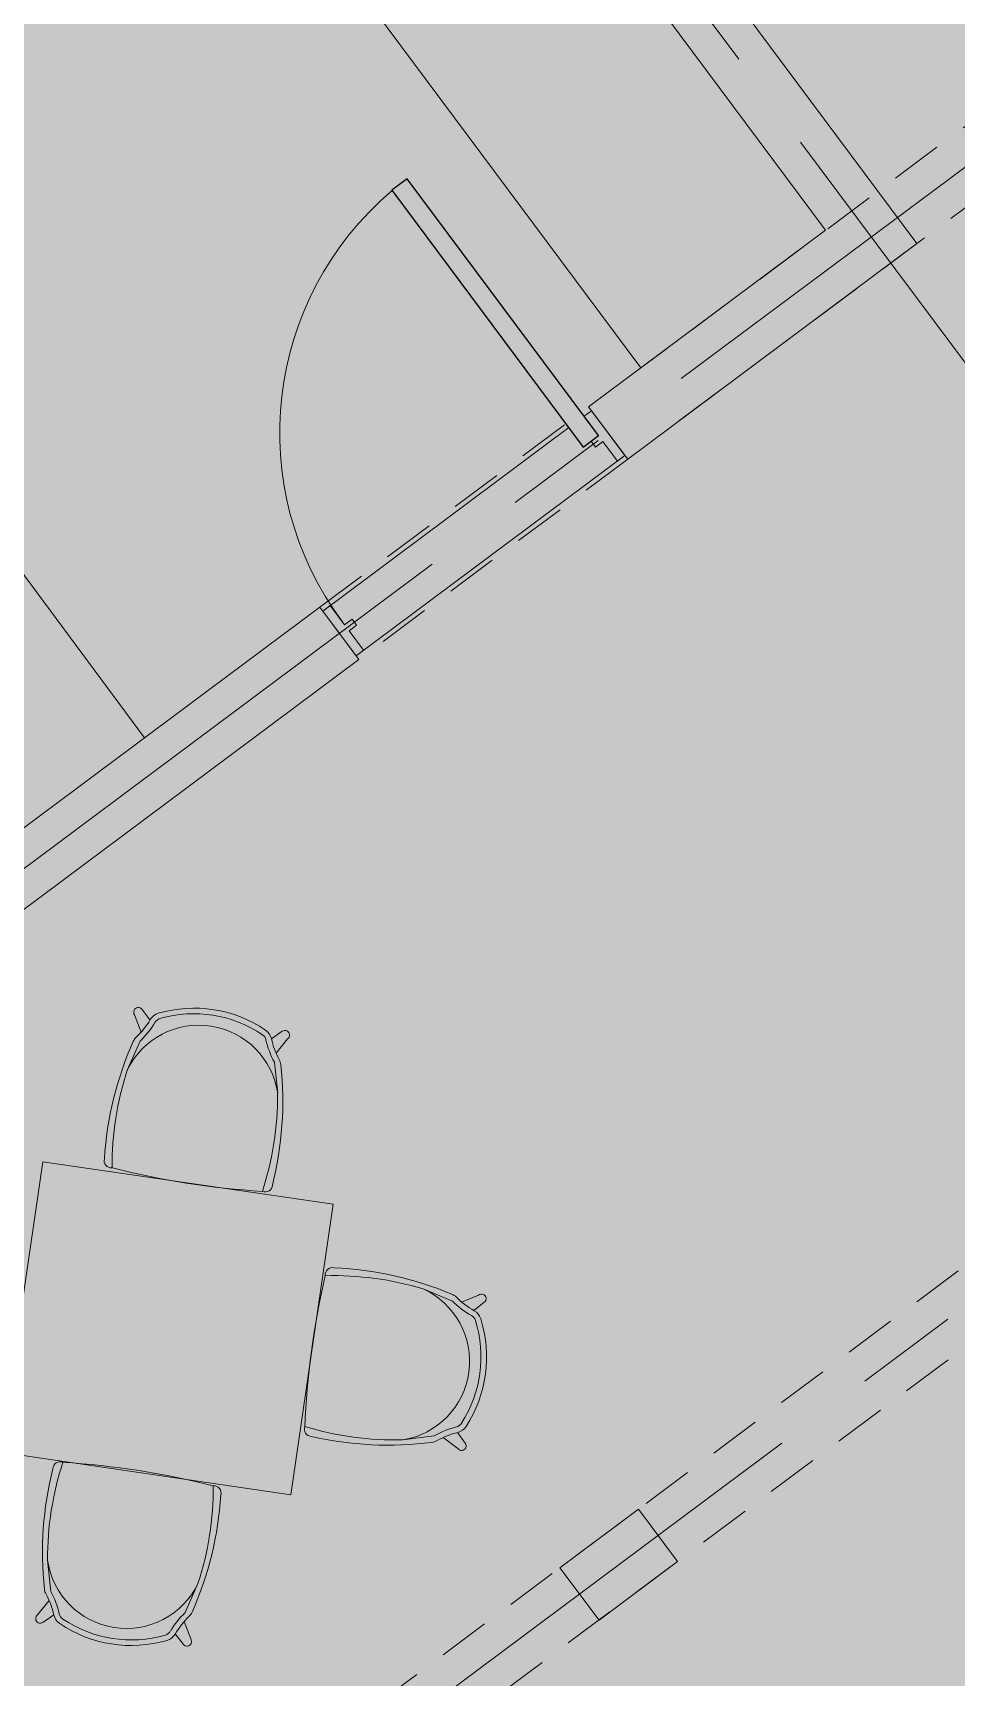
# Model space of a CAD drawing. Header units: metres. Extents: x -466 to 1322, y -1072 to 50.
# Drawn here: x 28.86 to 31.69, y -191.25 to -186.21 of the extents above; entities that cross this region are included whole.
import ezdxf

# ---------------------------------------------------------------- set-up
doc = ezdxf.new("R2010")
doc.units = ezdxf.units.M
for name, pattern in [('B1 P BAJA$0$HIDDEN', [9.525, 6.35, -3.175]), ('CENTER2', [28.575, 19.05, -3.175, 3.175, -3.175]), ('Hidden 1_16_', [0.002381, 0.001587, -0.00079375])]:
    doc.linetypes.add(name, pattern=pattern)
for name, color, linetype, lineweight in [('A - Hatch muros', 4, 'Continuous', 0), ('A - MURO BAJO', 2, 'Continuous', 0), ('A - PROY', 250, 'B1 P BAJA$0$HIDDEN', 0), ('A-DOOR', 2, 'Continuous', 9), ('A-EJES', 61, 'CENTER2', 0), ('A-MUEBLES', 5, 'Continuous', 0), ('A-MURO INT', 4, 'Continuous', 0)]:
    doc.layers.add(name, color=color, linetype=linetype, lineweight=lineweight)
doc.layers.add('A-PUERTA', color=2, linetype='Continuous')
doc.layers.add('Hatch Exterior', color=7, linetype='Continuous', lineweight=0, true_color=0xa99b89)
doc.layers.add('Hatch Interior', color=7, linetype='Continuous', lineweight=0, true_color=0xaf6350)

# ---------------------------------------------------------------- blocks, each defined once
blk = doc.blocks.new('JVAS_Puerta - 0_90 X 2_10-V18-Planta Baja')
at = {"color": 0}
for p, q in [((-0.425, -0.0425), (-0.425, -0.9025)), ((-0.374, -0.0425), (-0.425, -0.0425)), ((-0.374, -0.9025), (-0.374, -0.0425)), ((-0.425, -0.9025), (-0.374, -0.9025))]:
    blk.add_line(p, q, dxfattribs=at)
at = {"layer": 'A - PROY', "color": 18, "linetype": 'Continuous', "ltscale": 100, "true_color": 0x000000}
blk.add_arc((-0.425, -0.0525), 0.85, 273.4398, 0, dxfattribs=at)
at = {"layer": 'A-DOOR', "color": 253, "linetype": 'Continuous', "ltscale": 100}
for p, q in [((-0.45, 0.0425), (0.45, 0.0425)), ((-0.374, -0.1075), (0.45, -0.1075))]:
    blk.add_line(p, q, dxfattribs=at)
at = {"layer": 'A-DOOR'}
for p, q in [((-0.425, 0.0425), (-0.45, 0.0425)), ((-0.45, 0.0425), (-0.45, -0.1075)), ((-0.425, -0.0225), (-0.425, 0.0425)), ((0.45, 0.0425), (0.425, 0.0425)), ((0.425, 0.0425), (0.425, -0.0225)), ((0.45, -0.1075), (0.45, 0.0425)), ((-0.4, -0.0225), (-0.425, -0.0225)), ((-0.425, -0.1075), (-0.425, -0.0425)), ((-0.425, -0.0425), (-0.4, -0.0425)), ((-0.4, -0.0425), (-0.4, -0.0225)), ((0.425, -0.0225), (0.4, -0.0225)), ((0.4, -0.0225), (0.4, -0.0425)), ((0.4, -0.0425), (0.425, -0.0425)), ((0.425, -0.0425), (0.425, -0.1075)), ((-0.45, -0.1075), (-0.425, -0.1075)), ((0.425, -0.1075), (0.45, -0.1075))]:
    blk.add_line(p, q, dxfattribs=at)

msp = doc.modelspace()

# ---------------------------------------------------------------- hatches: boundary and pattern name
at = {"layer": 'A - Hatch muros', "transparency": 33554687}
h = msp.add_hatch(color=256, dxfattribs=at)
h.dxf.hatch_style = 1
h.paths.add_polyline_path([(50.6599, -172.6251), (45.6092, -176.3897), (43.7331, -171.6767), (28.6424, -182.9248), (31.5708, -186.8535), (30.6843, -187.5143), (30.5647, -187.3539), (31.2909, -186.8127), (28.4821, -183.0443), (8.4938, -197.9429), (8.2908, -197.8447), (48.887, -167.5857), (49.1553, -168.2612), (48.9694, -168.3351), (48.7974, -167.9019), (43.8992, -171.5529), (45.2946, -175.0668), (45.6986, -176.0736), (50.5834, -172.4327), (50.3985, -171.9681), (50.5843, -171.8942), (52.1024, -175.709), (51.9166, -175.783), (51.7317, -175.3184), (46.8472, -178.9592), (48.1719, -182.2869), (53.6405, -180.1151), (53.4557, -179.6505), (53.6415, -179.5765), (53.9004, -180.2271), (54.0852, -180.6916), (53.8994, -180.7656), (53.7148, -180.3008), (48.2458, -182.4727), (48.8478, -183.985), (49.9471, -186.7466), (55.4153, -184.5749), (55.2304, -184.1103), (55.4166, -184.0364), (55.8596, -185.1516), (55.6741, -185.2253), (55.4893, -184.7607), (50.021, -186.9324), (50.6245, -188.4441), (51.2786, -190.0913), (56.7464, -187.9198), (56.5615, -187.4552), (56.7486, -187.3809), (57.007, -188.0315), (51.2595, -190.3141), (51.1666, -190.351), (50.4371, -188.5185), (46.6047, -178.8905), (51.6552, -175.126)])
at = {"layer": 'A - Hatch muros'}
h = msp.add_hatch(color=256, dxfattribs=at)
h.dxf.hatch_style = 1
h.paths.add_polyline_path([(14.6197, -194.8736), (9.7118, -198.5317), (9.9148, -198.6298), (14.7392, -195.0339)])
h.paths.add_polyline_path([(18.1465, -194.365), (16.543, -195.5603), (15.527, -194.1973), (15.3667, -194.3168), (17.4583, -197.123), (13.2642, -200.2491), (13.4672, -200.3473), (17.7382, -197.1638), (16.6625, -195.7206), (18.266, -194.5254), (19.3418, -195.9686), (21.5467, -194.3251), (21.4271, -194.1648), (19.3826, -195.6887), (17.4104, -193.0428), (20.1766, -190.9811), (22.2683, -193.7873), (22.4286, -193.6678), (20.3369, -190.8615), (23.1031, -188.7997), (25.0752, -191.4456), (23.0325, -192.9719), (23.152, -193.1323), (29.8605, -188.1283), (29.741, -187.9679), (25.2356, -191.3261), (23.1439, -188.5199), (17.1306, -193.002)])
at = {"layer": 'A-MURO INT', "transparency": 33554687}
h = msp.add_hatch(color=256, dxfattribs=at)
h.dxf.hatch_style = 1
h.paths.add_polyline_path([(30.8369, -190.8927), (30.7174, -190.7324), (30.4768, -190.9117), (30.5964, -191.072)])
at = {"layer": 'Hatch Exterior', "transparency": 33554687}
h = msp.add_hatch(color=256, dxfattribs=at)
h.dxf.hatch_style = 1
h.paths.add_polyline_path([(9.7118, -198.5317), (27.1807, -206.9771), (29.4005, -202.3856), (51.0529, -212.8535), (52.9245, -208.9822), (26.3283, -196.1241), (45.6431, -181.7275), (47.4926, -186.1551), (48.7583, -189.1886), (52.2098, -197.4551), (57.2393, -199.3681), (59.5678, -194.4798), (53.7687, -196.7828), (53.6904, -196.7491), (51.8899, -192.1491), (57.7223, -189.8328), (59.5678, -194.4798), (60.6828, -192.1396), (50.4645, -166.4099), (48.887, -167.5857), (57.007, -188.0315), (51.1518, -190.3568), (45.6059, -176.3922), (17.7382, -197.1638), (15.527, -194.1973)])
h.paths.add_polyline_path([(14.6197, -194.8736), (9.7118, -198.5317), (9.9148, -198.6298), (14.7392, -195.0339)])
h.paths.add_polyline_path([(22.8593, -204.8879), (24.992, -200.4764), (29.1334, -202.4786), (27.0007, -206.8901), (26.9599, -206.8595), (27.0427, -206.6883), (27.2678, -206.7971), (29.4005, -202.3856), (24.899, -200.2093), (22.6792, -204.8009)], flags=17)
edge = h.paths.add_edge_path(flags=16)
edge.add_arc((19.7198, -199.9897), 0.7, 36.6996, 118.5178, ccw=False)
edge.add_line((20.2811, -199.5714), (21.6441, -198.5555))
edge.add_arc((19.7198, -199.9897), 2.4, -235.6793, 36.6996, ccw=False)
edge.add_line((18.3666, -198.0076), (19.3856, -199.3747))
at = {"layer": 'Hatch Interior', "transparency": 33554687}
h = msp.add_hatch(color=256, dxfattribs=at)
h.dxf.hatch_style = 1
h.paths.add_polyline_path([(8.2908, -197.8447), (48.887, -167.5857), (57.007, -188.0315), (51.1518, -190.3568), (45.6059, -176.3922), (17.7382, -197.1638), (15.527, -194.1973), (9.7118, -198.5317)])
h.paths.add_polyline_path([(29.4005, -202.3856), (27.1807, -206.9771), (48.8331, -217.4451), (51.0529, -212.8535)])
h.paths.add_polyline_path([(51.8903, -192.1493), (57.711, -189.8373), (59.5678, -194.4798), (53.7687, -196.7828), (53.6904, -196.7491)])
h.paths.add_polyline_path([(18.1465, -194.365), (16.543, -195.5603), (15.527, -194.1973), (15.3667, -194.3168), (17.4583, -197.123), (13.2642, -200.2491), (13.4672, -200.3473), (17.7382, -197.1638), (16.6625, -195.7206), (18.266, -194.5254), (19.3418, -195.9686), (21.4665, -194.3849), (21.347, -194.2246), (19.2222, -195.8082), (17.2501, -193.1624), (20.1766, -190.9811), (22.2683, -193.7873), (22.3484, -193.7275), (20.2568, -190.9213), (23.1031, -188.7997), (25.0752, -191.4456), (23.0325, -192.9719), (23.152, -193.1323), (29.3229, -188.529), (29.2034, -188.3686), (25.2356, -191.3261), (23.1439, -188.5199), (17.1306, -193.002)])
h.paths.add_polyline_path([(46.6047, -178.8905), (51.6552, -175.126), (51.7317, -175.3184), (46.8472, -178.9592), (48.1645, -182.2898), (53.6479, -180.1121), (53.722, -180.2979), (48.2386, -182.4756), (51.2708, -190.0944), (56.7542, -187.9167), (56.5627, -187.4547), (56.7486, -187.3809), (57.007, -188.0315), (51.1518, -190.3568), (43.7331, -171.6767), (28.4821, -183.0443), (27.9591, -183.4342), (8.4938, -197.9429), (8.2908, -197.8447), (48.887, -167.5857), (49.1553, -168.2612), (48.9694, -168.3351), (48.7974, -167.9019), (43.8992, -171.5529), (45.6092, -176.3897)], flags=16)
h.paths.add_polyline_path([(53.6904, -196.7491), (53.7687, -196.7828), (59.5678, -194.4798), (58.5302, -191.8687), (55.5567, -193.0496), (55.6305, -193.2354), (58.6046, -192.0543), (59.494, -194.2939), (55.6603, -195.8164), (55.5209, -195.8718), (53.8248, -196.5454), (52.9353, -194.3058)], flags=17)
h.paths.add_polyline_path([(55.0785, -190.8841), (55.1996, -190.8383), (55.2482, -190.8154)], flags=16)
h.paths.add_polyline_path([(57.5141, -189.9169), (57.7223, -189.8328), (57.1647, -190.0543)])
h.paths.add_polyline_path([(52.4136, -191.9415), (51.8903, -192.1493), (51.8903, -192.1493)], flags=16)

# ---------------------------------------------------------------- linework, layer by layer
at = {"layer": 'A - MURO BAJO', "ltscale": 0.05}
for points in [[(30.7251, -187.2344), (28.2748, -183.9471), (26.7465, -185.0863), (26.3879, -184.6052)], [(23.1439, -188.5199), (23.625, -188.1613), (25.3123, -190.4207), (28.7991, -187.8218), (29.2034, -188.3686)]]:
    msp.add_lwpolyline(points, dxfattribs=at)
at = {"layer": 'A - PROY', "color": 250, "linetype": 'Hidden 1_16_', "ltscale": 100}
for p, q in [((23.0662, -196.4353), (46.6047, -178.8905)), ((23.45, -196.3987), (46.676, -179.0868)), ((29.741, -187.9679), (30.5647, -187.3539)), ((30.6843, -187.5143), (29.8605, -188.1283))]:
    msp.add_line(p, q, dxfattribs=at)
for points in [[(45.5294, -176.1998), (30.7251, -187.2344)], [(30.8446, -187.3948), (45.6092, -176.3897)]]:
    msp.add_lwpolyline(points, dxfattribs=at)
at = {"layer": 'A-EJES', "ltscale": 0.1}
for p, q in [((50.7047, -172.467), (9.6606, -203.0599)), ((51.7765, -175.1604), (12.5026, -204.4338)), ((34.0604, -190.3609), (26.0804, -179.6548))]:
    msp.add_line(p, q, dxfattribs=at)
at = {"layer": 'A-MUEBLES', "color": 5}
for p, q in [((29.1729, -189.2173), (29.1931, -189.2699)), ((29.2202, -189.2326), (29.1954, -189.2002)), ((29.5924, -189.2908), (29.6258, -189.2676)), ((29.1898, -189.2977), (29.1506, -189.3863)), ((29.642, -189.2908), (29.6067, -189.3347)), ((29.6014, -189.3622), (29.6116, -189.4585)), ((28.8915, -189.6673), (28.7615, -190.5578)), ((29.782, -189.7972), (28.8915, -189.6673)), ((29.6521, -190.6878), (29.782, -189.7972)), ((30.1473, -190.0946), (30.0579, -190.0573)), ((30.2273, -190.0761), (30.1752, -190.0973)), ((30.2131, -190.1236), (30.2449, -190.0982)), ((30.0915, -190.5074), (29.9954, -190.5196)), ((30.1637, -190.5466), (30.1191, -190.5122)), ((30.1626, -190.4969), (30.1865, -190.5299)), ((28.7615, -190.5578), (29.6521, -190.6878)), ((28.9165, -190.9846), (28.9063, -190.8883)), ((29.328, -191.0491), (29.3672, -190.9605)), ((28.8758, -191.056), (28.9111, -191.0121)), ((28.9255, -191.0559), (28.892, -191.0792)), ((29.3449, -191.1295), (29.3247, -191.0769)), ((29.2977, -191.1142), (29.3224, -191.1466))]:
    msp.add_line(p, q, dxfattribs=at)
for centre, radius, start, end in [((29.1842, -189.2087), 0.0141, 37.1157, 217.4292), ((29.2574, -189.2532), 0.0425, 106.1918, 149.863), ((29.355, -189.5892), 0.3925, 56.0102, 106.1918), ((29.355, -189.5892), 0.3754, 56.0102, 106.1918), ((29.3701, -189.4928), 0.2439, 8.0759, 154.126), ((29.3701, -189.4928), 0.2439, 8.0759, 154.126), ((29.0162, -189.1131), 0.2364, 313.2522, 329.863), ((29.0162, -189.1131), 0.2534, 313.2522, 329.863), ((29.2574, -189.2532), 0.0255, 106.1918, 149.863), ((29.5506, -189.2991), 0.0255, 12.3389, 56.0102), ((29.5506, -189.2991), 0.0425, 12.3389, 56.0102), ((29.634, -189.2792), 0.0141, 304.7727, 125.0862), ((30.1316, -189.7257), 1.0534, 156.1119, 176.3177), ((29.2073, -189.3163), 0.0425, 133.2522, 156.1119), ((29.8231, -189.2395), 0.2534, 192.3389, 208.9497), ((29.8231, -189.2395), 0.2364, 192.3389, 208.9497), ((28.5738, -189.4818), 1.0534, 345.8843, 6.09), ((29.579, -189.3745), 0.0425, 6.09, 28.9497), ((30.0562, -189.6816), 0.9524, 161.939, 180.263), ((28.6591, -189.4629), 0.9524, 341.939, 0.263), ((29.1015, -189.6641), 0.022, 164.0427, 275.7599), ((29.7177, -187.2641), 2.4987, 255.7124, 266.4895), ((29.5735, -189.738), 0.022, 246.442, 358.1592), ((32.1911, -190.5826), 2.4987, 166.9097, 177.6868), ((29.7792, -190.014), 0.022, 75.24, 186.9572), ((29.7816, -190.9688), 0.9524, 73.1363, 91.4603), ((29.7391, -191.0452), 1.0534, 67.3092, 87.515), ((29.9561, -190.2789), 0.2439, 279.2732, 65.3233), ((29.9561, -190.2789), 0.2439, 279.2732, 65.3233), ((30.1291, -190.1125), 0.0425, 44.4495, 67.3092), ((30.3282, -189.9171), 0.2364, 224.4495, 241.0603), ((30.2362, -190.0871), 0.0141, 308.313, 128.6265), ((30.3282, -189.9171), 0.2534, 224.4495, 241.0603), ((30.1932, -190.1613), 0.0425, 17.3891, 61.0603), ((29.8593, -190.2658), 0.3754, 327.2075, 17.3891), ((29.8593, -190.2658), 0.3925, 327.2075, 17.3891), ((30.1932, -190.1613), 0.0255, 17.3891, 61.0603), ((29.7152, -190.4874), 0.022, 157.6393, 269.3565), ((29.9711, -189.5675), 0.9524, 253.1363, 271.4603), ((30.2188, -190.7266), 0.2534, 103.5362, 120.147), ((30.1535, -190.4554), 0.0255, 283.5362, 327.2075), ((30.1535, -190.4554), 0.0425, 283.5362, 327.2075), ((29.9504, -189.4826), 1.0534, 257.0816, 277.2873), ((30.0787, -190.4853), 0.0425, 277.2873, 300.147), ((30.2188, -190.7266), 0.2364, 103.5362, 120.147), ((30.1752, -190.5383), 0.0141, 215.97, 36.2835), ((28.9444, -190.6088), 0.022, 66.442, 178.1592), ((29.944, -190.865), 1.0534, 165.8843, 186.09), ((29.8587, -190.8839), 0.9524, 161.939, 180.263), ((28.8002, -193.0827), 2.4987, 75.7124, 86.4895), ((28.3862, -190.6211), 1.0534, 336.1119, 356.3177), ((28.4617, -190.6652), 0.9524, 341.939, 0.263), ((29.4163, -190.6827), 0.022, 344.0427, 95.7599), ((29.1478, -190.854), 0.2439, 188.0759, 334.126), ((29.1478, -190.854), 0.2439, 188.0759, 334.126), ((28.9388, -190.9723), 0.0425, 186.09, 208.9497), ((28.6947, -191.1073), 0.2534, 12.3389, 28.9497), ((28.6947, -191.1073), 0.2364, 12.3389, 28.9497), ((28.8839, -191.0676), 0.0141, 124.7727, 305.0862), ((28.9672, -191.0477), 0.0425, 192.3389, 236.0102), ((28.9672, -191.0477), 0.0255, 192.3389, 236.0102), ((29.1629, -190.7576), 0.3925, 236.0102, 286.1918), ((29.1629, -190.7576), 0.3754, 236.0102, 286.1918), ((29.5017, -191.2337), 0.2534, 133.2522, 149.863), ((29.5017, -191.2337), 0.2364, 133.2522, 149.863), ((29.3105, -191.0305), 0.0425, 313.2522, 336.1119), ((29.2604, -191.0936), 0.0255, 286.1918, 329.863), ((29.2604, -191.0936), 0.0425, 286.1918, 329.863), ((29.3337, -191.1381), 0.0141, 217.1157, 37.4292)]:
    msp.add_arc(centre, radius, start, end, dxfattribs=at)
at = {"layer": 'A-MURO INT'}
for points in [[(43.7331, -171.6767), (28.6424, -182.9248), (31.5708, -186.8535), (30.6843, -187.5143), (30.5647, -187.3539), (31.2909, -186.8127), (28.4821, -183.0443), (8.4938, -197.9429), (8.2908, -197.8447), (48.887, -167.5857)], [(18.266, -194.5254), (19.3418, -195.9686), (21.5467, -194.3251), (21.4271, -194.1648), (19.3826, -195.6887), (17.4104, -193.0428), (20.1766, -190.9811), (22.2683, -193.7873), (22.4286, -193.6678), (20.3369, -190.8615), (23.1031, -188.7997), (25.0752, -191.4456), (23.0325, -192.9719), (23.152, -193.1323), (29.8605, -188.1283), (29.741, -187.9679), (25.2356, -191.3261), (23.1439, -188.5199), (17.1306, -193.002)], [(30.5964, -191.072), (30.8369, -190.8927), (30.7174, -190.7324), (30.4768, -190.9117), (30.5964, -191.072)]]:
    msp.add_lwpolyline(points, dxfattribs=at)

# ---------------------------------------------------------------- block references
at = {"layer": 'A-PUERTA', "xscale": 1.141580121742043, "yscale": 1.141580121742043, "zscale": 1.141580121742043, "rotation": 216.6996101853816}
msp.add_blockref('JVAS_Puerta - 0_90 X 2_10-V18-Planta Baja', (30.2348, -187.7709), dxfattribs=at)

doc.saveas('drawing.dxf')
